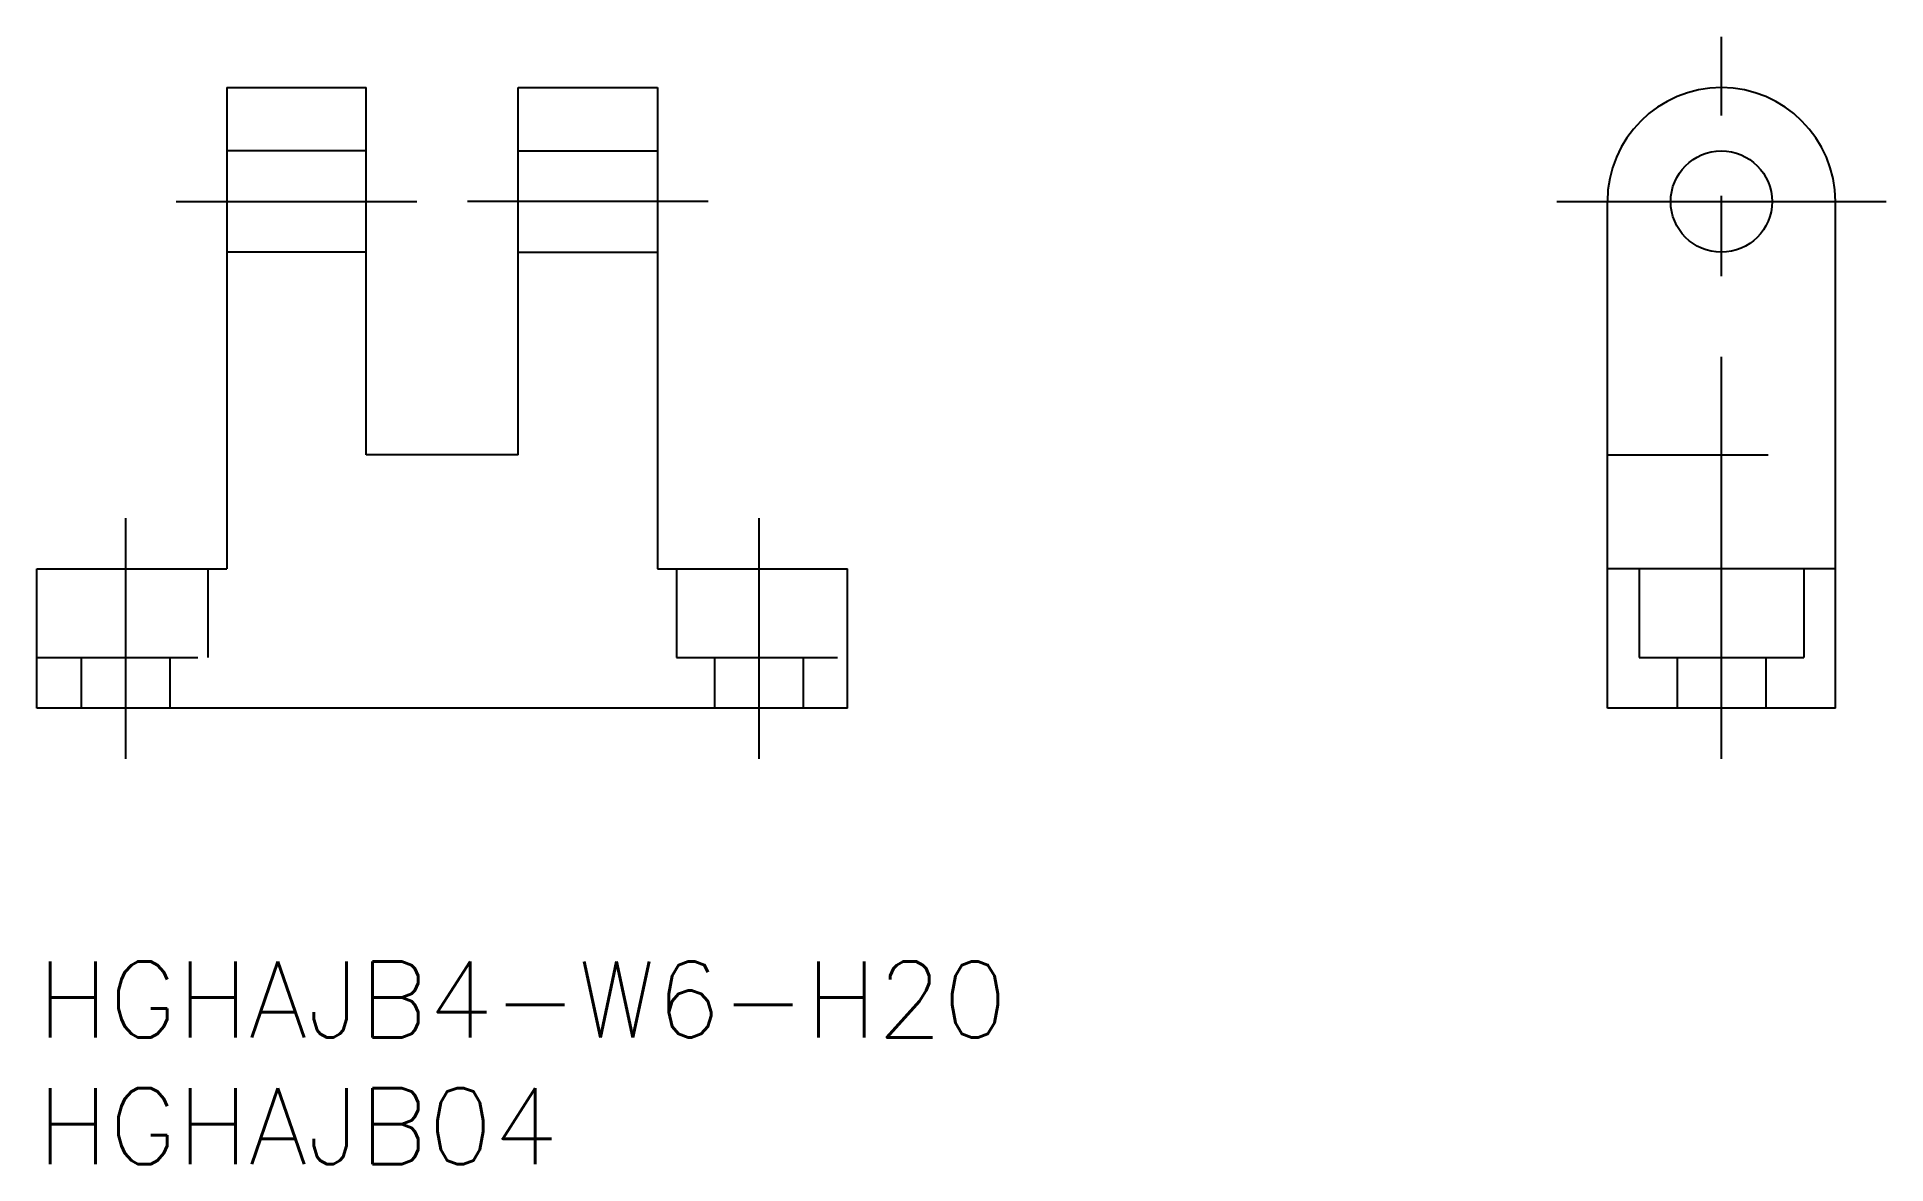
# Model space of a CAD drawing. Extents: x 0 to 73, y -8 to 36.5.
import ezdxf

# ---------------------------------------------------------------- set-up
doc = ezdxf.new("R2010")
doc.units = 0
doc.header["$LTSCALE"] = 0.5
doc.linetypes.add('CENTER', pattern=[50.8, 31.75, -6.35, 6.35, -6.35])
doc.linetypes.add('DASHED', pattern=[19.05, 12.7, -6.35])
for name, color, linetype in [('MSM_CENTER', 1, 'CENTER'), ('MSM_CONTINUOUS', 7, 'CONTINUOUS'), ('MSM_DASHED', 4, 'DASHED'), ('MSM_PART_NUMBER', 7, 'CONTINUOUS')]:
    doc.layers.add(name, color=color, linetype=linetype)
doc.styles.get("Standard").update_dxf_attribs({"font": 'txt.shx', "height": 3, "bigfont": 'bigfont.shx'})

# ---------------------------------------------------------------- blocks, each defined once
blk = doc.blocks.new('*U2')
at = {"layer": 'MSM_PART_NUMBER'}
blk.add_text('HGHAJB4-W6-H20', height=3, dxfattribs=at).set_placement((0, -3))
blk = doc.blocks.new('*U3')
at = {"layer": 'MSM_PART_NUMBER'}
blk.add_text('HGHAJB04', height=3, dxfattribs=at).set_placement((0, -8))

msp = doc.modelspace()

# ---------------------------------------------------------------- linework, layer by layer
at = {"layer": 'MSM_CENTER'}
for p, q in [((66.5, 8), (66.5, 36.5)), ((5.5, 30), (15, 30)), ((26.5, 30), (17, 30)), ((60, 30), (73, 30)), ((3.5, 17.5), (3.5, 8)), ((28.5, 17.5), (28.5, 8))]:
    msp.add_line(p, q, dxfattribs=at)
at = {"layer": 'MSM_CONTINUOUS'}
for p, q in [((7.5, 34.5), (7.5, 15.5)), ((7.5, 34.5), (13, 34.5)), ((13, 20), (13, 34.5)), ((19, 20), (19, 34.5)), ((19, 34.5), (24.5, 34.5)), ((24.5, 34.5), (24.5, 15.5)), ((62, 10), (62, 30)), ((71, 10), (71, 30)), ((19, 20), (13, 20)), ((0, 10), (0, 15.5)), ((0, 15.5), (7.5, 15.5)), ((24.5, 15.5), (32, 15.5)), ((32, 10), (32, 15.5)), ((71, 15.5), (62, 15.5)), ((63.25, 15.5), (63.25, 12)), ((69.75, 15.5), (69.75, 12)), ((63.25, 12), (69.75, 12)), ((32, 10), (0, 10)), ((71, 10), (62, 10))]:
    msp.add_line(p, q, dxfattribs=at)
msp.add_circle((66.5, 30), 2, dxfattribs=at)
msp.add_arc((66.5, 30), 4.5, 0, 180, dxfattribs=at)
at = {"layer": 'MSM_DASHED'}
for p, q in [((13, 32), (7.5, 32)), ((19, 32), (24.5, 32)), ((13, 28), (7.5, 28)), ((19, 28), (24.5, 28)), ((62, 20), (71, 20)), ((6.75, 15.5), (6.75, 12)), ((25.25, 15.5), (25.25, 12)), ((0, 12), (6.75, 12)), ((1.75, 12), (1.75, 10)), ((5.25, 12), (5.25, 10)), ((25.25, 12), (32, 12)), ((26.75, 12), (26.75, 10)), ((30.25, 12), (30.25, 10)), ((64.75, 12), (64.75, 10)), ((68.25, 12), (68.25, 10))]:
    msp.add_line(p, q, dxfattribs=at)

# ---------------------------------------------------------------- block references
at = {"layer": 'MSM_CONTINUOUS'}
for name in ['*U2', '*U3']:
    msp.add_blockref(name, (0, 0), dxfattribs=at)

doc.saveas('drawing.dxf')
